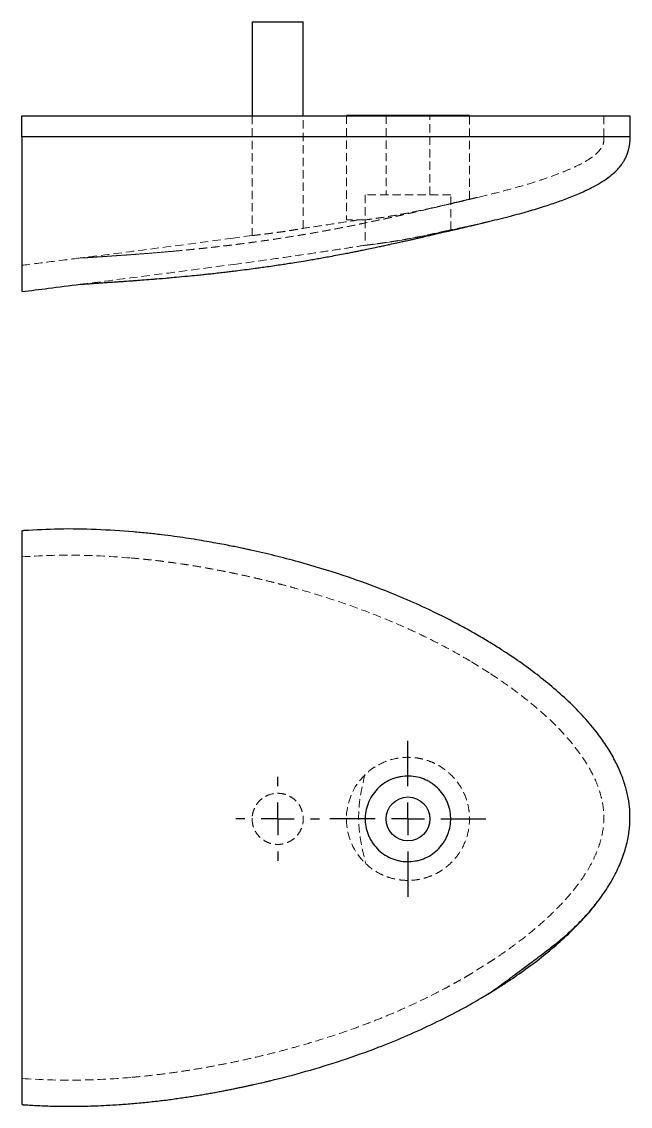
# Model space of a CAD drawing. Header units: millimetres. Extents: x 35 to 244, y 13 to 179.
# Drawn here: x 34.6 to 127.4, y 13 to 178.7 of the extents above; entities that cross this region are included whole.
import ezdxf

# ---------------------------------------------------------------- set-up
doc = ezdxf.new("R2010")
doc.units = ezdxf.units.MM
doc.linetypes.add('HIDDEN', pattern=[1.905, 1.27, -0.635])
doc.layers.add('10', color=7, linetype='Continuous')

# ---------------------------------------------------------------- blocks, each defined once
blk = doc.blocks.new('SW_CENTERMARKSYMBOL_0')
at = {"layer": '10', "color": 0}
for p, q in [((0, 5), (0, 11.9)), ((0, 0), (0, 2.5)), ((-5, 0), (-11.9, 0)), ((0, 0), (-2.5, 0)), ((0, 0), (0, -2.5)), ((0, 0), (2.5, 0)), ((5, 0), (11.9, 0)), ((0, -5), (0, -11.9))]:
    blk.add_line(p, q, dxfattribs=at)
blk = doc.blocks.new('SW_CENTERMARKSYMBOL_1')
at = {"layer": '10', "color": 0}
for p, q in [((0, 5), (0, 6.4)), ((0, 0), (0, 2.5)), ((-5, 0), (-6.4, 0)), ((0, 0), (-2.5, 0)), ((0, 0), (0, -2.5)), ((0, 0), (2.5, 0)), ((5, 0), (6.4, 0)), ((0, -5), (0, -6.4))]:
    blk.add_line(p, q, dxfattribs=at)

msp = doc.modelspace()

# ---------------------------------------------------------------- linework, layer by layer
at = {"color": 7, "linetype": 'Continuous', "lineweight": 25}
for p, q in [((69.73, 178.68), (69.73, 164.3)), ((69.73, 178.68), (77.53, 178.68)), ((77.53, 164.3), (77.53, 178.68)), ((34.57, 161.11), (34.57, 164.3)), ((102.91, 164.34), (84.11, 164.34)), ((127.4, 161.11), (127.4, 164.3)), ((58.14, 139.67), (58.06, 139.67)), ((109.5, 81.61), (109.1, 81.9))]:
    msp.add_line(p, q, dxfattribs=at)
at = {"color": 7, "linetype": 'HIDDEN', "lineweight": 18}
for p, q in [((51.21, 164.3), (51.5, 164.3)), ((69.73, 164.3), (69.73, 146.02)), ((77.53, 147.11), (77.53, 164.3)), ((84.11, 164.34), (84.11, 148.41)), ((90.16, 164.34), (90.16, 152.24)), ((96.85, 152.24), (96.85, 164.34)), ((102.91, 151.57), (102.91, 164.34)), ((123.41, 161.11), (123.41, 164.3)), ((51.21, 161.11), (51.5, 161.11)), ((100.04, 152.24), (86.98, 152.24)), ((86.98, 152.24), (86.98, 144.54)), ((100.04, 146.88), (100.04, 152.24)), ((104.35, 151.9), (102.88, 151.57)), ((86.95, 148.41), (84.11, 148.41)), ((87.06, 148.41), (87.08, 148.41)), ((69.74, 146.02), (66.82, 145.62)), ((57.74, 143.63), (57.8, 143.64)), ((57.8, 143.64), (57.74, 143.63)), ((58.06, 139.67), (58.14, 139.67)), ((103.2, 80.92), (106.43, 78.88)), ((106.66, 35.5), (103.2, 33.31))]:
    msp.add_line(p, q, dxfattribs=at)
at = {"color": 7, "linetype": 'HIDDEN', "lineweight": 18, "flags": 128}
msp.add_lwpolyline([(100.01, 146.88), (99.82, 146.83), (99.48, 146.75), (98.96, 146.63), (98.3, 146.48), (97.5, 146.31), (96.59, 146.11), (95.57, 145.9), (94.5, 145.69), (93.37, 145.48), (92.27, 145.28), (91.18, 145.1), (90.19, 144.94), (89.26, 144.81), (88.5, 144.71), (87.85, 144.63), (87.39, 144.58), (87.09, 144.55), (86.98, 144.54), (86.98, 144.54)], dxfattribs=at)
at = {"color": 7, "linetype": 'Continuous', "lineweight": 25}
msp.add_circle((93.51, 56.93), 3.35, dxfattribs=at)
at = {"color": 7, "linetype": 'HIDDEN', "lineweight": 18}
for centre, radius, start, end in [((54.04, 284.7), 139.57, 276.4563, 279.6685), ((93.51, 56.93), 9.4, 134.2262, 226.8642)]:
    msp.add_arc(centre, radius, start, end, dxfattribs=at)
at = {"color": 7, "linetype": 'Continuous', "lineweight": 25}
for points, knots in [([(34.57, 164.3), (37.3, 164.3), (39.99, 164.3), (42.69, 164.3), (45.66, 164.3), (48.65, 164.3), (51.61, 164.3)], [0.022214, 0.022214, 0.022214, 0.022214, 0.538233, 0.538233, 0.538233, 1.10731, 1.10731, 1.10731, 1.10731]), ([(51.61, 164.3), (53.13, 164.3), (56.1, 164.3), (60.47, 164.3), (64.64, 164.3), (68.59, 164.3), (72.28, 164.3), (75.72, 164.3), (79.89, 164.3), (84.84, 164.3), (90.57, 164.3), (95.71, 164.3), (100.28, 164.3), (104.34, 164.3), (108.34, 164.3), (111.95, 164.3), (115.13, 164.3), (117.87, 164.3), (120.43, 164.3), (122.43, 164.3), (123.92, 164.3), (124.97, 164.3), (125.87, 164.3), (126.6, 164.3), (127.11, 164.3), (127.38, 164.3), (127.38, 164.3), (127.38, 164.3)], [0, 0, 0, 0, 0.0489956, 0.0964701, 0.1420819, 0.185472, 0.2262665, 0.2640794, 0.2999196, 0.3656287, 0.4313247, 0.4969547, 0.5461291, 0.5955857, 0.6462379, 0.6972787, 0.7370577, 0.776111, 0.8151153, 0.8543596, 0.8767598, 0.8989796, 0.9210772, 0.9430919, 0.9650966, 0.9878047, 1, 1, 1, 1]), ([(51.61, 161.11), (51.24, 161.11), (50.52, 161.11), (49.47, 161.11), (48.47, 161.11), (47.54, 161.11), (46.66, 161.11), (45.84, 161.11), (45.07, 161.11), (44.37, 161.11), (43.72, 161.11), (42.53, 161.11), (40.91, 161.11), (38.95, 161.11), (37.29, 161.11), (35.87, 161.11), (34.98, 161.11), (34.57, 161.11)], [0, 0, 0, 0, 0.06542, 0.127309, 0.185703, 0.240638, 0.292147, 0.340264, 0.385017, 0.426437, 0.464549, 0.499379, 0.635505, 0.748903, 0.843732, 0.92737, 1, 1, 1, 1]), ([(34.57, 161.11), (34.57, 160.68), (34.57, 160.25), (34.57, 159.39), (34.57, 158.97), (34.57, 157.69), (34.57, 156.84), (34.57, 155.15), (34.57, 154.31), (34.57, 152.64), (34.57, 151.8), (34.57, 150.14), (34.57, 149.31), (34.57, 147.67), (34.57, 146.86), (34.57, 145.27), (34.57, 144.5), (34.57, 143.01), (34.57, 142.32), (34.57, 141.7)], [0, 0, 0, 0, 0.0625, 0.0625, 0.125, 0.125, 0.25, 0.25, 0.375, 0.375, 0.5, 0.5, 0.625, 0.625, 0.75, 0.75, 0.875, 0.875, 1, 1, 1, 1]), ([(109.1, 161.11), (108.85, 161.11), (108.34, 161.11), (107.55, 161.11), (106.7, 161.11), (105.8, 161.11), (104.84, 161.11), (103.84, 161.11), (102.78, 161.11), (101.67, 161.11), (100.5, 161.11), (99.28, 161.11), (98, 161.11), (94.63, 161.11), (89.85, 161.11), (83.2, 161.11), (76.69, 161.11), (71.79, 161.11), (68.95, 161.11), (68.27, 161.11), (67.45, 161.11), (66.49, 161.11), (65.39, 161.11), (64.14, 161.11), (62.76, 161.11), (61.23, 161.11), (59.57, 161.11), (57.77, 161.11), (55.83, 161.11), (53.77, 161.11), (52.34, 161.11), (51.61, 161.11)], [0, 0, 0, 0, 0.014587, 0.030087, 0.046492, 0.063794, 0.081979, 0.101036, 0.120961, 0.14175, 0.163397, 0.185899, 0.20925, 0.233445, 0.369591, 0.463957, 0.580499, 0.703104, 0.711978, 0.723262, 0.736942, 0.753002, 0.771422, 0.792178, 0.815242, 0.840583, 0.868164, 0.897945, 0.929879, 0.963915, 1, 1, 1, 1]), ([(105.99, 148.2), (107.04, 148.46), (109.02, 148.94), (111.81, 149.71), (114.26, 150.45), (116.47, 151.19), (118.52, 151.96), (120.32, 152.73), (121.86, 153.49), (123.16, 154.22), (124.31, 155.02), (125.16, 155.76), (125.74, 156.39), (126.12, 156.87), (126.38, 157.26), (126.58, 157.61), (126.77, 157.97), (126.99, 158.46), (127.21, 159.15), (127.37, 160), (127.42, 160.7), (127.4, 161.07), (127.4, 161.11)], [0, 0, 0, 0, 0.121022, 0.228666, 0.324033, 0.408457, 0.489754, 0.569739, 0.627458, 0.682928, 0.73687, 0.783445, 0.80967, 0.832306, 0.851724, 0.862309, 0.87779, 0.897939, 0.922111, 0.958506, 0.995183, 1, 1, 1, 1]), ([(127.4, 161.11), (127.4, 161.11), (127.44, 161.11), (127.31, 161.11), (127.05, 161.11), (126.57, 161.11), (125.87, 161.11), (124.9, 161.11), (123.57, 161.11), (121.8, 161.11), (119.32, 161.11), (116.34, 161.11), (112.84, 161.11), (110.35, 161.11), (109.1, 161.11)], [0, 0, 0, 0, 0.001568, 0.058737, 0.110471, 0.161733, 0.230105, 0.298752, 0.367826, 0.472431, 0.577364, 0.715987, 0.857093, 1, 1, 1, 1]), ([(58.13, 139.66), (58.73, 139.72), (59.77, 139.82), (61.13, 139.95), (62.15, 140.06), (63.02, 140.15), (63.93, 140.25), (64.88, 140.35), (65.79, 140.46), (66.67, 140.57), (67.71, 140.69), (68.9, 140.85), (70.05, 141), (71.07, 141.14), (72.07, 141.28), (73.16, 141.44), (74.2, 141.59), (75.2, 141.75), (76.3, 141.92), (77.46, 142.11), (78.56, 142.3), (79.5, 142.46), (80.42, 142.62), (81.42, 142.8), (82.52, 143), (83.59, 143.2), (84.52, 143.38), (85.26, 143.53), (85.93, 143.66), (86.65, 143.81), (87.52, 143.99), (88.44, 144.18), (89.27, 144.35), (90.02, 144.51), (90.84, 144.69), (91.74, 144.89), (92.57, 145.07), (93.2, 145.21), (93.73, 145.33), (94.23, 145.44), (94.78, 145.57), (95.4, 145.71), (96.35, 145.93), (97.67, 146.23), (98.93, 146.53), (99.81, 146.73), (100.25, 146.83), (100.55, 146.91), (100.73, 146.95), (100.85, 146.98), (100.95, 147), (101.12, 147.04), (101.39, 147.1), (101.77, 147.19), (102.25, 147.31), (102.87, 147.45), (103.61, 147.63), (104.43, 147.83), (105.29, 148.03), (105.75, 148.14), (106, 148.2)], [0, 0, 0, 0, 0.0312386, 0.0549452, 0.0710498, 0.0849577, 0.1010793, 0.1188697, 0.1353906, 0.1495995, 0.1657025, 0.1907883, 0.2128982, 0.2274046, 0.2456037, 0.2665005, 0.2860633, 0.3019359, 0.3209081, 0.3459887, 0.3656039, 0.381887, 0.3980677, 0.4167357, 0.4381513, 0.4604347, 0.4774621, 0.4913097, 0.5033085, 0.5165656, 0.5339952, 0.5540413, 0.5704437, 0.5832148, 0.5992237, 0.6201934, 0.6375368, 0.6500814, 0.6594196, 0.6698814, 0.6817122, 0.694928, 0.7097905, 0.7441572, 0.7825546, 0.7953962, 0.8053939, 0.8123138, 0.8155231, 0.8172574, 0.8192304, 0.8219177, 0.8295067, 0.8400667, 0.8538743, 0.873011, 0.8976112, 0.9272884, 0.9615799, 1, 1, 1, 1]), ([(34.57, 141.7), (34.57, 141.33), (34.57, 140.56), (34.57, 139.81), (34.57, 139.3), (34.57, 138.83), (34.57, 138.41), (34.57, 138.12), (34.57, 137.96), (34.57, 137.77), (34.57, 137.51), (34.57, 137.48), (34.57, 137.46)], [0, 0, 0, 0, 0.043254, 0.087948, 0.118334, 0.148734, 0.211052, 0.301413, 0.391884, 0.482366, 0.754435, 1, 1, 1, 1]), ([(43.47, 138.57), (43.5, 138.58), (43.57, 138.58), (43.62, 138.58), (43.64, 138.58), (43.64, 138.58), (43.64, 138.58), (43.65, 138.58), (43.7, 138.58), (43.76, 138.58), (43.94, 138.6), (44.26, 138.62), (44.64, 138.65), (45, 138.68), (45.33, 138.7), (45.69, 138.73), (46.21, 138.76), (46.93, 138.81), (47.76, 138.87), (48.65, 138.93), (49.57, 138.99), (50.63, 139.06), (51.76, 139.14), (53, 139.24), (54.43, 139.35), (56.17, 139.49), (57.43, 139.6), (58.11, 139.66)], [0, 0, 0, 0, 0.097957, 0.185728, 0.262815, 0.329195, 0.385182, 0.431317, 0.466393, 0.493913, 0.519564, 0.549883, 0.584286, 0.609696, 0.630645, 0.647199, 0.663274, 0.690215, 0.718308, 0.741226, 0.767306, 0.796403, 0.828501, 0.858949, 0.897672, 0.94469, 1, 1, 1, 1]), ([(34.57, 137.45), (35.92, 137.62), (38.89, 138), (41.86, 138.37), (43.47, 138.57)], [0, 0, 0, 0, 0.457233, 1, 1, 1, 1]), ([(51.61, 100.76), (49.72, 100.9), (45.95, 101.17), (40.37, 101.25), (36.7, 101.05), (34.92, 100.95)], [0, 0, 0, 0, 0.340039, 0.67994, 1, 1, 1, 1]), ([(34.92, 100.96), (34.87, 100.96), (34.74, 100.94), (34.63, 100.92), (34.57, 100.91)], [0, 0, 0, 0, 0.389795, 1, 1, 1, 1]), ([(34.57, 100.88), (34.57, 100.86), (34.57, 100.8), (34.57, 100.37), (34.57, 99.71), (34.57, 98.82), (34.57, 97.96), (34.57, 97.21), (34.57, 96.56), (34.57, 95.82), (34.57, 95.25), (34.57, 94.96)], [0, 0, 0, 0, 0.071873, 0.184637, 0.382855, 0.581652, 0.725417, 0.798258, 0.871047, 0.935092, 1, 1, 1, 1]), ([(109.1, 81.9), (108.85, 82.06), (108.34, 82.4), (107.55, 82.91), (106.7, 83.45), (105.8, 84), (104.84, 84.57), (103.84, 85.16), (102.78, 85.76), (101.67, 86.37), (100.5, 87), (99.28, 87.63), (98, 88.26), (94.63, 89.89), (89.85, 91.92), (83.2, 94.3), (76.69, 96.27), (71.79, 97.48), (68.95, 98.1), (68.27, 98.25), (67.45, 98.42), (66.49, 98.61), (65.39, 98.83), (64.14, 99.06), (62.76, 99.31), (61.23, 99.57), (59.57, 99.83), (57.77, 100.08), (55.83, 100.33), (53.77, 100.57), (52.34, 100.7), (51.61, 100.76)], [0, 0, 0, 0, 0.014587, 0.030087, 0.046492, 0.063794, 0.081979, 0.101036, 0.120961, 0.14175, 0.163397, 0.185899, 0.20925, 0.233445, 0.369591, 0.463957, 0.580499, 0.703104, 0.711978, 0.723262, 0.736942, 0.753002, 0.771422, 0.792178, 0.815242, 0.840583, 0.868164, 0.897945, 0.929879, 0.963915, 1, 1, 1, 1]), ([(34.57, 94.96), (34.57, 94.39), (34.57, 93.75), (34.57, 92.71), (34.57, 92.35), (34.57, 91.61), (34.57, 91.23), (34.57, 90.09), (34.57, 89.31), (34.57, 87.72), (34.57, 86.91), (34.57, 85.31), (34.57, 84.5), (34.57, 82.89), (34.57, 82.09), (34.57, 79.67), (34.57, 78.06), (34.57, 73.23), (34.57, 70), (34.57, 63.55), (34.57, 60.33), (34.57, 53.88), (34.57, 50.66), (34.57, 44.21), (34.57, 40.98), (34.57, 36.15), (34.57, 34.54), (34.57, 32.12), (34.57, 31.31), (34.57, 29.7), (34.57, 28.9), (34.57, 27.3), (34.57, 26.49), (34.57, 24.91), (34.57, 24.13), (34.57, 22.6), (34.57, 21.85), (34.57, 20.48), (34.57, 19.84), (34.57, 19.27)], [0, 0, 0, 0, 0.03125, 0.03125, 0.046875, 0.046875, 0.0625, 0.0625, 0.09375, 0.09375, 0.125, 0.125, 0.15625, 0.15625, 0.1875, 0.1875, 0.25, 0.25, 0.375, 0.375, 0.5, 0.5, 0.625, 0.625, 0.75, 0.75, 0.8125, 0.8125, 0.84375, 0.84375, 0.875, 0.875, 0.90625, 0.90625, 0.9375, 0.9375, 0.96875, 0.96875, 1, 1, 1, 1]), ([(105.4, 30), (105.53, 30.08), (105.96, 30.34), (106.75, 30.87), (107.83, 31.64), (109.08, 32.58), (110.52, 33.66), (112.15, 34.88), (113.97, 36.24), (115.92, 37.74), (117.9, 39.37), (119.81, 41.21), (121.61, 43.18), (123.25, 45.31), (124.69, 47.55), (125.84, 49.86), (126.68, 52.13), (127.19, 54.32), (127.41, 56.39), (127.38, 58.32), (127.14, 60.16), (126.69, 62.01), (126.01, 63.93), (125.08, 65.93), (123.88, 67.98), (122.32, 70.2), (120.35, 72.53), (118.02, 74.9), (115.5, 77.15), (112.9, 79.21), (110.82, 80.75), (109.58, 81.56), (109.25, 81.78)], [0, 0, 0, 0, 0.008512, 0.027744, 0.049108, 0.072768, 0.099084, 0.128512, 0.161408, 0.197828, 0.236936, 0.275977, 0.314868, 0.353801, 0.392998, 0.430806, 0.465846, 0.498311, 0.528466, 0.556323, 0.582026, 0.609299, 0.638814, 0.670699, 0.705098, 0.74229, 0.788563, 0.837917, 0.886996, 0.935341, 0.982654, 1, 1, 1, 1]), ([(86.98, 57.1), (86.99, 57.53), (87.04, 57.96), (87.18, 58.59), (87.24, 58.79), (87.38, 59.2), (87.46, 59.41), (87.72, 60), (87.94, 60.37), (88.43, 61.07), (88.72, 61.4), (89.34, 61.98), (89.68, 62.25), (90.41, 62.7), (90.8, 62.89), (91.39, 63.12), (91.59, 63.18), (92, 63.29), (92.21, 63.34), (92.85, 63.45), (93.27, 63.47), (94.11, 63.45), (94.54, 63.4), (95.36, 63.21), (95.76, 63.08), (96.34, 62.82), (96.54, 62.72), (96.91, 62.51), (97.09, 62.4), (97.6, 62.04), (97.93, 61.76), (98.52, 61.14), (98.78, 60.81), (99.13, 60.27), (99.23, 60.08), (99.43, 59.7), (99.52, 59.5), (99.75, 58.9), (99.87, 58.49), (100.01, 57.64), (100.05, 57.2), (100.03, 56.34), (99.97, 55.92), (99.83, 55.29), (99.77, 55.08), (99.64, 54.67), (99.48, 54.27), (99.29, 53.89), (99.08, 53.51), (98.96, 53.33), (98.59, 52.81), (98.31, 52.49), (97.69, 51.9), (97.35, 51.64), (96.63, 51.18), (96.26, 51), (95.66, 50.77), (95.46, 50.7), (95.05, 50.58), (94.85, 50.54), (94.22, 50.43), (93.8, 50.4), (92.95, 50.41), (92.53, 50.46), (91.91, 50.6), (91.7, 50.65), (91.3, 50.78), (91.09, 50.86), (90.51, 51.12), (90.13, 51.32), (89.43, 51.81), (89.1, 52.09), (88.51, 52.71), (88.24, 53.05), (87.89, 53.59), (87.78, 53.78), (87.59, 54.16), (87.5, 54.36), (87.27, 54.96), (87.15, 55.37), (87, 56.23), (86.97, 56.66), (86.98, 57.1)], [0, 0, 0, 0, 0.03125, 0.03125, 0.046875, 0.046875, 0.0625, 0.0625, 0.09375, 0.09375, 0.125, 0.125, 0.15625, 0.15625, 0.1875, 0.1875, 0.203125, 0.203125, 0.21875, 0.21875, 0.25, 0.25, 0.28125, 0.28125, 0.3125, 0.3125, 0.328125, 0.328125, 0.34375, 0.34375, 0.375, 0.375, 0.40625, 0.40625, 0.421875, 0.421875, 0.4375, 0.4375, 0.46875, 0.46875, 0.5, 0.5, 0.53125, 0.53125, 0.546875, 0.546875, 0.5625, 0.578125, 0.578125, 0.59375, 0.59375, 0.625, 0.625, 0.65625, 0.65625, 0.6875, 0.6875, 0.703125, 0.703125, 0.71875, 0.71875, 0.75, 0.75, 0.78125, 0.78125, 0.796875, 0.796875, 0.8125, 0.8125, 0.84375, 0.84375, 0.875, 0.875, 0.90625, 0.90625, 0.921875, 0.921875, 0.9375, 0.9375, 0.96875, 0.96875, 1, 1, 1, 1]), ([(109.1, 32.33), (110.02, 32.97), (111.87, 34.24), (114.53, 36.29), (117.09, 38.47), (119.5, 40.81), (121.31, 42.76), (122.2, 43.99), (122.43, 44.31)], [0, 0, 0, 0, 0.187031, 0.373748, 0.559058, 0.746535, 0.934648, 1, 1, 1, 1]), ([(51.61, 13.47), (52, 13.5), (52.76, 13.57), (53.89, 13.69), (54.99, 13.81), (56.06, 13.93), (57.09, 14.06), (58.1, 14.2), (59.08, 14.34), (60.03, 14.48), (60.95, 14.62), (61.83, 14.77), (62.69, 14.91), (63.51, 15.06), (64.3, 15.2), (65.05, 15.34), (65.78, 15.48), (66.47, 15.62), (67.13, 15.75), (67.76, 15.88), (68.35, 16), (68.91, 16.13), (69.44, 16.24), (69.94, 16.35), (70.4, 16.45), (70.83, 16.55), (71.22, 16.64), (71.58, 16.73), (71.91, 16.81), (72.21, 16.88), (74.22, 17.36), (77.99, 18.35), (83.49, 20.04), (88.52, 21.83), (93.03, 23.66), (97.01, 25.46), (100.01, 26.97), (102.1, 28.09), (103.33, 28.78), (104.65, 29.54), (106.07, 30.39), (107.56, 31.32), (108.58, 31.99), (109.1, 32.34)], [0, 0, 0, 0, 0.01901, 0.037565, 0.055658, 0.073282, 0.09043, 0.107097, 0.123276, 0.13896, 0.154145, 0.168825, 0.182995, 0.19665, 0.209786, 0.222398, 0.234482, 0.246035, 0.257053, 0.267533, 0.277471, 0.286865, 0.295712, 0.30401, 0.311757, 0.318953, 0.325594, 0.331678, 0.337204, 0.34217, 0.346575, 0.438888, 0.533197, 0.629371, 0.700583, 0.772178, 0.844132, 0.865331, 0.888437, 0.91346, 0.940411, 0.969273, 1, 1, 1, 1]), ([(34.57, 19.27), (34.57, 19.01), (34.57, 18.48), (34.57, 17.81), (34.57, 17.22), (34.57, 16.6), (34.57, 16.01), (34.57, 15.24), (34.57, 14.44), (34.57, 13.8), (34.57, 13.41), (34.57, 13.36), (34.57, 13.34)], [0, 0, 0, 0, 0.058755, 0.11828, 0.179614, 0.241345, 0.338741, 0.436533, 0.633484, 0.834106, 0.934947, 1, 1, 1, 1]), ([(34.57, 13.3), (34.87, 13.28), (35.51, 13.23), (36.53, 13.17), (37.65, 13.12), (39.08, 13.07), (40.91, 13.03), (42.74, 13.04), (44.42, 13.07), (45.89, 13.11), (47.59, 13.19), (49.53, 13.3), (50.89, 13.41), (51.61, 13.47)], [0, 0, 0, 0, 0.053453, 0.113075, 0.178941, 0.251133, 0.364523, 0.500654, 0.573591, 0.659758, 0.759378, 0.872699, 1, 1, 1, 1]), ([(34.57, 13.32), (34.62, 13.31), (34.72, 13.29), (34.85, 13.28), (34.9, 13.27)], [0, 0, 0, 0, 0.573863, 1, 1, 1, 1])]:
    msp.add_open_spline(points, degree=3, knots=knots, dxfattribs=at)
at = {"color": 7, "linetype": 'HIDDEN', "lineweight": 18}
for points, knots in [([(104.35, 151.9), (105.38, 152.15), (107.33, 152.62), (110.08, 153.36), (112.51, 154.08), (114.71, 154.8), (116.66, 155.51), (118.4, 156.23), (119.89, 156.94), (121.11, 157.64), (122.1, 158.35), (122.87, 159.1), (123.42, 160.08), (123.41, 160.8), (123.41, 161.17)], [0, 0, 0, 0, 0.143196, 0.271145, 0.38474, 0.485226, 0.583579, 0.664172, 0.739543, 0.806419, 0.85361, 0.903769, 0.951423, 1, 1, 1, 1]), ([(57.79, 143.63), (58.36, 143.68), (59.36, 143.78), (60.65, 143.9), (61.62, 144), (62.45, 144.09), (63.28, 144.18), (64.17, 144.28), (65.04, 144.38), (65.87, 144.48), (66.85, 144.6), (67.98, 144.74), (69.12, 144.89), (70.21, 145.04), (71.27, 145.19), (72.33, 145.34), (73.51, 145.52), (74.88, 145.73), (76.4, 145.97), (77.97, 146.23), (79.55, 146.51), (81.12, 146.79), (82.57, 147.06), (83.86, 147.31), (85.22, 147.58), (86.63, 147.87), (88.05, 148.16), (89.37, 148.45), (90.43, 148.68), (91.23, 148.85), (91.92, 149.01), (92.74, 149.19), (93.74, 149.41), (95.12, 149.73), (96.7, 150.09), (98.4, 150.49), (99.67, 150.79), (100.6, 151.01), (101.34, 151.18), (102.04, 151.35), (102.73, 151.52), (103.36, 151.67), (103.94, 151.81), (104.21, 151.87), (104.35, 151.9)], [0, 0, 0, 0, 0.030313, 0.05335, 0.069044, 0.082306, 0.097434, 0.113994, 0.129877, 0.144169, 0.159105, 0.182606, 0.205691, 0.220931, 0.241867, 0.263764, 0.279208, 0.306449, 0.3394, 0.363932, 0.394143, 0.429056, 0.453229, 0.47785, 0.504623, 0.532182, 0.56313, 0.591318, 0.613415, 0.627956, 0.640853, 0.657986, 0.680699, 0.704808, 0.747664, 0.786177, 0.821987, 0.839773, 0.859336, 0.885352, 0.909072, 0.9362, 0.966556, 1, 1, 1, 1]), ([(57.79, 143.63), (58.36, 143.68), (59.36, 143.78), (60.65, 143.9), (61.63, 144), (62.45, 144.09), (63.28, 144.18), (64.17, 144.28), (65.04, 144.38), (65.87, 144.48), (66.85, 144.6), (67.98, 144.74), (69.12, 144.89), (70.21, 145.04), (71.27, 145.19), (72.33, 145.34), (73.51, 145.52), (74.88, 145.73), (76.4, 145.97), (77.97, 146.23), (79.55, 146.51), (81.12, 146.79), (82.57, 147.06), (83.86, 147.31), (85.22, 147.58), (86.63, 147.87), (88.05, 148.16), (89.37, 148.45), (90.43, 148.68), (91.23, 148.85), (91.92, 149.01), (92.74, 149.19), (93.74, 149.41), (95.12, 149.73), (96.7, 150.09), (98.4, 150.49), (99.67, 150.79), (100.6, 151.01), (101.34, 151.18), (102.04, 151.35), (102.73, 151.52), (103.36, 151.67), (103.94, 151.81), (104.21, 151.87), (104.35, 151.9)], [0, 0, 0, 0, 0.030312, 0.053349, 0.069043, 0.082305, 0.097433, 0.113993, 0.129876, 0.14417, 0.159107, 0.182606, 0.205689, 0.220928, 0.241866, 0.263764, 0.279206, 0.306448, 0.339397, 0.363928, 0.394141, 0.429051, 0.453223, 0.477844, 0.50462, 0.532179, 0.563128, 0.591314, 0.613407, 0.627947, 0.640843, 0.657977, 0.680693, 0.704804, 0.74766, 0.786174, 0.821983, 0.839769, 0.859333, 0.88535, 0.90907, 0.936199, 0.966555, 1, 1, 1, 1]), ([(102.88, 151.57), (102.89, 151.57), (102.92, 151.58), (102.72, 151.53), (102.29, 151.42), (101.6, 151.26), (100.7, 151.05), (99.6, 150.79), (98.33, 150.5), (96.9, 150.17), (95.37, 149.84), (93.76, 149.51), (92.15, 149.21), (90.55, 148.93), (89.16, 148.71), (87.94, 148.54), (87.28, 148.45), (86.95, 148.41)], [0, 0, 0, 0, 0.01292, 0.081783, 0.152636, 0.221697, 0.292687, 0.363151, 0.435558, 0.507855, 0.582173, 0.655767, 0.731512, 0.804745, 0.880188, 0.939499, 1, 1, 1, 1]), ([(86.01, 148.42), (85.57, 148.35), (83.83, 148.07), (80.98, 147.63), (78.58, 147.28), (77.48, 147.12)], [0, 0, 0, 0, 0.155363, 0.612875, 1, 1, 1, 1]), ([(105.99, 148.2), (105.39, 148.06), (104.19, 147.78), (102.41, 147.38), (101.03, 147.09), (100.23, 146.93), (100.02, 146.88)], [0, 0, 0, 0, 0.305698, 0.603935, 0.89171, 1, 1, 1, 1]), ([(69.73, 146.02), (69.73, 146.01), (69.75, 146.02), (69.85, 146.03), (69.92, 146.03), (70.1, 146.05), (70.22, 146.07), (70.48, 146.1), (70.64, 146.12), (70.98, 146.16), (71.17, 146.18), (71.57, 146.23), (71.79, 146.26), (72.24, 146.31), (72.47, 146.34), (72.95, 146.41), (73.2, 146.44), (73.69, 146.51), (73.93, 146.54), (74.42, 146.61), (74.66, 146.65), (75.12, 146.72), (75.35, 146.76), (75.78, 146.82), (75.98, 146.86), (76.35, 146.92), (76.53, 146.95), (76.84, 147), (76.97, 147.02), (77.2, 147.06), (77.3, 147.08), (77.44, 147.1), (77.49, 147.11), (77.51, 147.12)], [0, 0, 0, 0, 0.0625, 0.0625, 0.125, 0.125, 0.1875, 0.1875, 0.25, 0.25, 0.3125, 0.3125, 0.375, 0.375, 0.4375, 0.4375, 0.5, 0.5, 0.5625, 0.5625, 0.625, 0.625, 0.6875, 0.6875, 0.75, 0.75, 0.8125, 0.8125, 0.875, 0.875, 0.9375, 0.9375, 1, 1, 1, 1]), ([(86.98, 144.54), (87, 144.54), (87.06, 144.55), (87.37, 144.58), (87.84, 144.64), (88.46, 144.72), (89.24, 144.82), (90.12, 144.95), (91.11, 145.1), (92.16, 145.27), (93.25, 145.46), (94.35, 145.67), (95.45, 145.88), (96.48, 146.1), (97.44, 146.3), (98.28, 146.49), (98.98, 146.64), (99.52, 146.77), (99.87, 146.85), (100.04, 146.89), (100.02, 146.88), (100.02, 146.88)], [0, 0, 0, 0, 0.052645, 0.106817, 0.159462, 0.213631, 0.266331, 0.320542, 0.37357, 0.428099, 0.481802, 0.537018, 0.591518, 0.647579, 0.702398, 0.758839, 0.813041, 0.868888, 0.921843, 0.976401, 1, 1, 1, 1]), ([(66.82, 145.62), (61.9, 144.96), (54.13, 143.93), (46.36, 142.95), (43.5, 142.59)], [0, 0, 0, 0, 0.632848, 1, 1, 1, 1]), ([(86.98, 144.54), (86.02, 144.39), (83.88, 144.05), (80.41, 143.52), (76.44, 142.94), (72.04, 142.31), (68.96, 141.89), (67.35, 141.67)], [0, 0, 0, 0, 0.146843, 0.328082, 0.530196, 0.753981, 1, 1, 1, 1]), ([(34.57, 141.47), (35.97, 141.64), (38.95, 142.02), (41.93, 142.39), (43.5, 142.59)], [0, 0, 0, 0, 0.471484, 1, 1, 1, 1]), ([(43.5, 142.59), (43.59, 142.6), (43.77, 142.62), (43.93, 142.63), (44.03, 142.63), (44.06, 142.63), (44.06, 142.62), (44.03, 142.61), (43.99, 142.6), (43.96, 142.6), (43.95, 142.59), (43.95, 142.59), (44, 142.6), (44.26, 142.62), (44.75, 142.65), (45.33, 142.69), (45.91, 142.73), (46.45, 142.77), (47.08, 142.81), (47.71, 142.85), (48.29, 142.89), (48.9, 142.94), (49.68, 142.99), (50.74, 143.06), (52.09, 143.16), (53.74, 143.29), (55.67, 143.44), (57.05, 143.57), (57.79, 143.63)], [0, 0, 0, 0, 0.103805, 0.196871, 0.278592, 0.348924, 0.40823, 0.457133, 0.496397, 0.526823, 0.549172, 0.561037, 0.569483, 0.589037, 0.614722, 0.64663, 0.665544, 0.68521, 0.705104, 0.724201, 0.740933, 0.755992, 0.776626, 0.805424, 0.842317, 0.887175, 0.939816, 1, 1, 1, 1]), ([(43.5, 142.59), (43.59, 142.6), (43.77, 142.62), (43.93, 142.63), (44.03, 142.63), (44.06, 142.63), (44.06, 142.62), (44.05, 142.62), (44.05, 142.62)], [0, 0, 0, 0, 0.248214, 0.470751, 0.66616, 0.834338, 0.97615, 1, 1, 1, 1]), ([(43.95, 142.59), (43.95, 142.59), (43.95, 142.59), (44, 142.6), (44.26, 142.62), (44.75, 142.65), (45.33, 142.69), (45.91, 142.73), (46.45, 142.77), (47.08, 142.81), (47.71, 142.85), (48.29, 142.89), (48.9, 142.94), (49.68, 142.99), (50.73, 143.06), (52.09, 143.16), (53.74, 143.29), (55.67, 143.44), (57.05, 143.57), (57.79, 143.63)], [0, 0, 0, 0, 0.025971, 0.044712, 0.088105, 0.145103, 0.215909, 0.257876, 0.30151, 0.345652, 0.388026, 0.425153, 0.458568, 0.504352, 0.568253, 0.650116, 0.749651, 0.866458, 1, 1, 1, 1]), ([(34.57, 141.5), (34.57, 141.49), (34.57, 141.47), (34.57, 141.57), (34.57, 141.59)], [0, 0, 0, 0, 0.852512, 1, 1, 1, 1]), ([(67.35, 141.67), (62.31, 141), (54.35, 139.94), (46.39, 138.94), (43.47, 138.57)], [0, 0, 0, 0, 0.633037, 1, 1, 1, 1]), ([(43.47, 138.57), (43.5, 138.58), (43.58, 138.58), (43.62, 138.58), (43.64, 138.58), (43.64, 138.58), (43.64, 138.58), (43.65, 138.58), (43.7, 138.58), (43.76, 138.58), (43.94, 138.6), (44.26, 138.62), (44.64, 138.65), (45, 138.68), (45.33, 138.7), (45.69, 138.73), (46.21, 138.76), (46.93, 138.81), (47.76, 138.87), (48.65, 138.93), (49.57, 138.99), (50.63, 139.06), (51.76, 139.14), (53, 139.24), (54.43, 139.35), (56.17, 139.49), (57.43, 139.6), (58.11, 139.66)], [0, 0, 0, 0, 0.097945, 0.185708, 0.26279, 0.329166, 0.385152, 0.431289, 0.466367, 0.493891, 0.519547, 0.54987, 0.584278, 0.609691, 0.630642, 0.647196, 0.663271, 0.690213, 0.718307, 0.741225, 0.767304, 0.796402, 0.8285, 0.858948, 0.897671, 0.94469, 1, 1, 1, 1]), ([(34.57, 96.94), (37.33, 97.15), (40.12, 97.23), (45.67, 97.16), (48.45, 97.02), (51.21, 96.78)], [0, 0, 0, 0, 0.5, 0.5, 1, 1, 1, 1]), ([(51.21, 96.78), (51.59, 96.75), (52.35, 96.68), (53.5, 96.56), (54.66, 96.44), (55.83, 96.3), (57.01, 96.14), (58.21, 95.98), (59.42, 95.8), (60.64, 95.61), (61.87, 95.4), (63.12, 95.18), (64.37, 94.95), (65.64, 94.7), (66.92, 94.44), (68.22, 94.17), (69.52, 93.88), (70.84, 93.57), (72.17, 93.25), (73.5, 92.91), (74.85, 92.56), (77.34, 91.88), (80.83, 90.84), (85.13, 89.38), (89, 87.92), (92.41, 86.48), (95.39, 85.11), (97.93, 83.85), (100.05, 82.72), (101.76, 81.77), (102.76, 81.18), (103.2, 80.92)], [0, 0, 0, 0, 0.02077, 0.041791, 0.063065, 0.084592, 0.106376, 0.128417, 0.150717, 0.173276, 0.196097, 0.21918, 0.242527, 0.266137, 0.290013, 0.314154, 0.338561, 0.363233, 0.388165, 0.413353, 0.438792, 0.464478, 0.554789, 0.637824, 0.713285, 0.780979, 0.840788, 0.892637, 0.936476, 0.972273, 1, 1, 1, 1]), ([(105.76, 34.91), (106.05, 35.1), (106.73, 35.54), (107.86, 36.32), (109.15, 37.23), (110.73, 38.4), (112.61, 39.89), (114.75, 41.75), (116.73, 43.69), (118.44, 45.6), (119.79, 47.35), (120.92, 49.05), (121.81, 50.69), (122.49, 52.25), (122.96, 53.74), (123.27, 55.16), (123.41, 56.56), (123.4, 57.99), (123.2, 59.48), (122.82, 61.02), (122.16, 62.81), (121.16, 64.8), (119.76, 66.95), (117.97, 69.21), (115.77, 71.54), (113.2, 73.87), (110.54, 76), (108.15, 77.75), (106.65, 78.73), (106.03, 79.14)], [0, 0, 0, 0, 0.018986, 0.043452, 0.070249, 0.100045, 0.144202, 0.192886, 0.245317, 0.285972, 0.323873, 0.358544, 0.390216, 0.41916, 0.445672, 0.470049, 0.493434, 0.517681, 0.543117, 0.570057, 0.598811, 0.640252, 0.684078, 0.729996, 0.787688, 0.847836, 0.907517, 0.961612, 1, 1, 1, 1]), ([(87.08, 50.08), (87.76, 49.44), (88.51, 48.92), (89.54, 48.41), (89.75, 48.32), (90.18, 48.14), (90.39, 48.06), (91.04, 47.85), (91.48, 47.74), (92.38, 47.59), (92.84, 47.55), (93.75, 47.53), (94.2, 47.55), (95.09, 47.66), (95.54, 47.75), (96.42, 47.99), (96.84, 48.14), (97.67, 48.5), (98.07, 48.7), (98.65, 49.06), (98.84, 49.19), (99.21, 49.46), (99.39, 49.6), (99.91, 50.04), (100.23, 50.36), (100.69, 50.87), (100.83, 51.04), (101.11, 51.41), (101.25, 51.6), (101.87, 52.56), (102.26, 53.39), (102.79, 55.17), (102.91, 56.09), (102.9, 57.25), (102.89, 57.48), (102.85, 57.94), (102.83, 58.17), (102.72, 58.85), (102.61, 59.3), (102.34, 60.18), (102.17, 60.62), (101.77, 61.44), (101.54, 61.84), (101.15, 62.41), (101.02, 62.59), (100.73, 62.95), (100.58, 63.13), (100.11, 63.63), (99.78, 63.94), (99.08, 64.52), (98.71, 64.78), (97.92, 65.24), (97.52, 65.45), (96.68, 65.79), (96.25, 65.93), (95.38, 66.16), (94.92, 66.24), (94.02, 66.33), (93.57, 66.34), (92.9, 66.32), (92.67, 66.3), (92.21, 66.25), (91.99, 66.21), (90.87, 66), (90.01, 65.71), (88.78, 65.07), (88.38, 64.83), (87.64, 64.29), (87.28, 63.99), (86.95, 63.67)], [0, 0, 0, 0, 0.0625, 0.0625, 0.078125, 0.078125, 0.09375, 0.09375, 0.125, 0.125, 0.15625, 0.15625, 0.1875, 0.1875, 0.21875, 0.21875, 0.25, 0.25, 0.28125, 0.28125, 0.296875, 0.296875, 0.3125, 0.3125, 0.34375, 0.34375, 0.359375, 0.359375, 0.375, 0.375, 0.4375, 0.4375, 0.5, 0.5, 0.515625, 0.515625, 0.53125, 0.53125, 0.5625, 0.5625, 0.59375, 0.59375, 0.625, 0.625, 0.640625, 0.640625, 0.65625, 0.65625, 0.6875, 0.6875, 0.71875, 0.71875, 0.75, 0.75, 0.78125, 0.78125, 0.8125, 0.8125, 0.84375, 0.84375, 0.859375, 0.859375, 0.875, 0.875, 0.9375, 0.9375, 0.96875, 0.96875, 1, 1, 1, 1]), ([(86.95, 63.67), (86.37, 61.44), (85.96, 59.19), (85.99, 56.32), (86.03, 55.74), (86.14, 54.59), (86.22, 54.02), (86.51, 52.32), (86.78, 51.19), (87.08, 50.08)], [0, 0, 0, 0, 0.5, 0.5, 0.625, 0.625, 0.75, 0.75, 1, 1, 1, 1]), ([(69.73, 56.93), (69.73, 56.68), (69.75, 56.42), (69.85, 55.92), (69.93, 55.68), (70.12, 55.2), (70.24, 54.98), (70.53, 54.56), (70.69, 54.35), (71.05, 54), (71.25, 53.83), (71.67, 53.55), (71.9, 53.43), (72.36, 53.23), (72.61, 53.16), (73.1, 53.06), (73.36, 53.03), (73.86, 53.03), (74.12, 53.05), (74.61, 53.15), (74.85, 53.22), (75.32, 53.41), (75.55, 53.53), (75.97, 53.8), (76.17, 53.96), (76.54, 54.32), (76.7, 54.51), (76.99, 54.93), (77.11, 55.15), (77.32, 55.62), (77.39, 55.87), (77.5, 56.36), (77.53, 56.62), (77.54, 57.13), (77.52, 57.39), (77.42, 57.89), (77.35, 58.14), (77.16, 58.61), (77.05, 58.84), (76.77, 59.27), (76.61, 59.47), (76.26, 59.83), (76.06, 60), (75.65, 60.29), (75.43, 60.41), (74.96, 60.61), (74.72, 60.69), (74.23, 60.8), (73.98, 60.83), (73.21, 60.85), (72.71, 60.76), (71.99, 60.49), (71.77, 60.37), (71.34, 60.1), (71.14, 59.95), (70.77, 59.6), (70.6, 59.41), (70.3, 58.99), (70.17, 58.76), (69.97, 58.3), (69.89, 58.06), (69.77, 57.56), (69.74, 57.3), (69.73, 57.04)], [0, 0, 0, 0, 0.03125, 0.03125, 0.0625, 0.0625, 0.09375, 0.09375, 0.125, 0.125, 0.15625, 0.15625, 0.1875, 0.1875, 0.21875, 0.21875, 0.25, 0.25, 0.28125, 0.28125, 0.3125, 0.3125, 0.34375, 0.34375, 0.375, 0.375, 0.40625, 0.40625, 0.4375, 0.4375, 0.46875, 0.46875, 0.5, 0.5, 0.53125, 0.53125, 0.5625, 0.5625, 0.59375, 0.59375, 0.625, 0.625, 0.65625, 0.65625, 0.6875, 0.6875, 0.71875, 0.71875, 0.75, 0.75, 0.8125, 0.8125, 0.84375, 0.84375, 0.875, 0.875, 0.90625, 0.90625, 0.9375, 0.9375, 0.96875, 0.96875, 1, 1, 1, 1]), ([(103.2, 33.31), (102.94, 33.16), (102.36, 32.81), (101.4, 32.27), (100.28, 31.64), (98.98, 30.94), (97.51, 30.18), (95.87, 29.36), (94.04, 28.5), (92.04, 27.6), (89.84, 26.67), (87.47, 25.73), (84.91, 24.78), (82.16, 23.84), (79.23, 22.91), (76.39, 22.09), (73.73, 21.37), (71.3, 20.77), (68.91, 20.22), (66.56, 19.71), (64.25, 19.26), (61.97, 18.85), (59.74, 18.48), (57.55, 18.16), (55.4, 17.88), (53.3, 17.64), (51.9, 17.51), (51.21, 17.45)], [0, 0, 0, 0, 0.016765, 0.0368967, 0.060389, 0.0872348, 0.1174257, 0.1509515, 0.1877994, 0.2279523, 0.2713875, 0.318074, 0.3679695, 0.4210174, 0.4771415, 0.5362421, 0.582709, 0.628344, 0.6731209, 0.7170189, 0.760037, 0.8021794, 0.8434521, 0.883862, 0.9234172, 0.9621266, 1, 1, 1, 1]), ([(51.21, 17.45), (48.45, 17.21), (45.67, 17.07), (40.12, 17), (37.33, 17.08), (34.57, 17.29)], [0, 0, 0, 0, 0.5, 0.5, 1, 1, 1, 1])]:
    msp.add_open_spline(points, degree=3, knots=knots, dxfattribs=at)
for points in [[(69.73, 146.02), (69.73, 146.02), (69.73, 146.02), (69.73, 146.02)], [(69.73, 57.04), (69.73, 57.01), (69.73, 56.97), (69.73, 56.93)]]:
    msp.add_open_spline(points, degree=3, dxfattribs=at)

# ---------------------------------------------------------------- block references
at = {"layer": '10'}
for name, p in [('SW_CENTERMARKSYMBOL_0', (93.51, 56.93)), ('SW_CENTERMARKSYMBOL_1', (73.63, 56.93))]:
    msp.add_blockref(name, p, dxfattribs=at)

doc.saveas('drawing.dxf')
